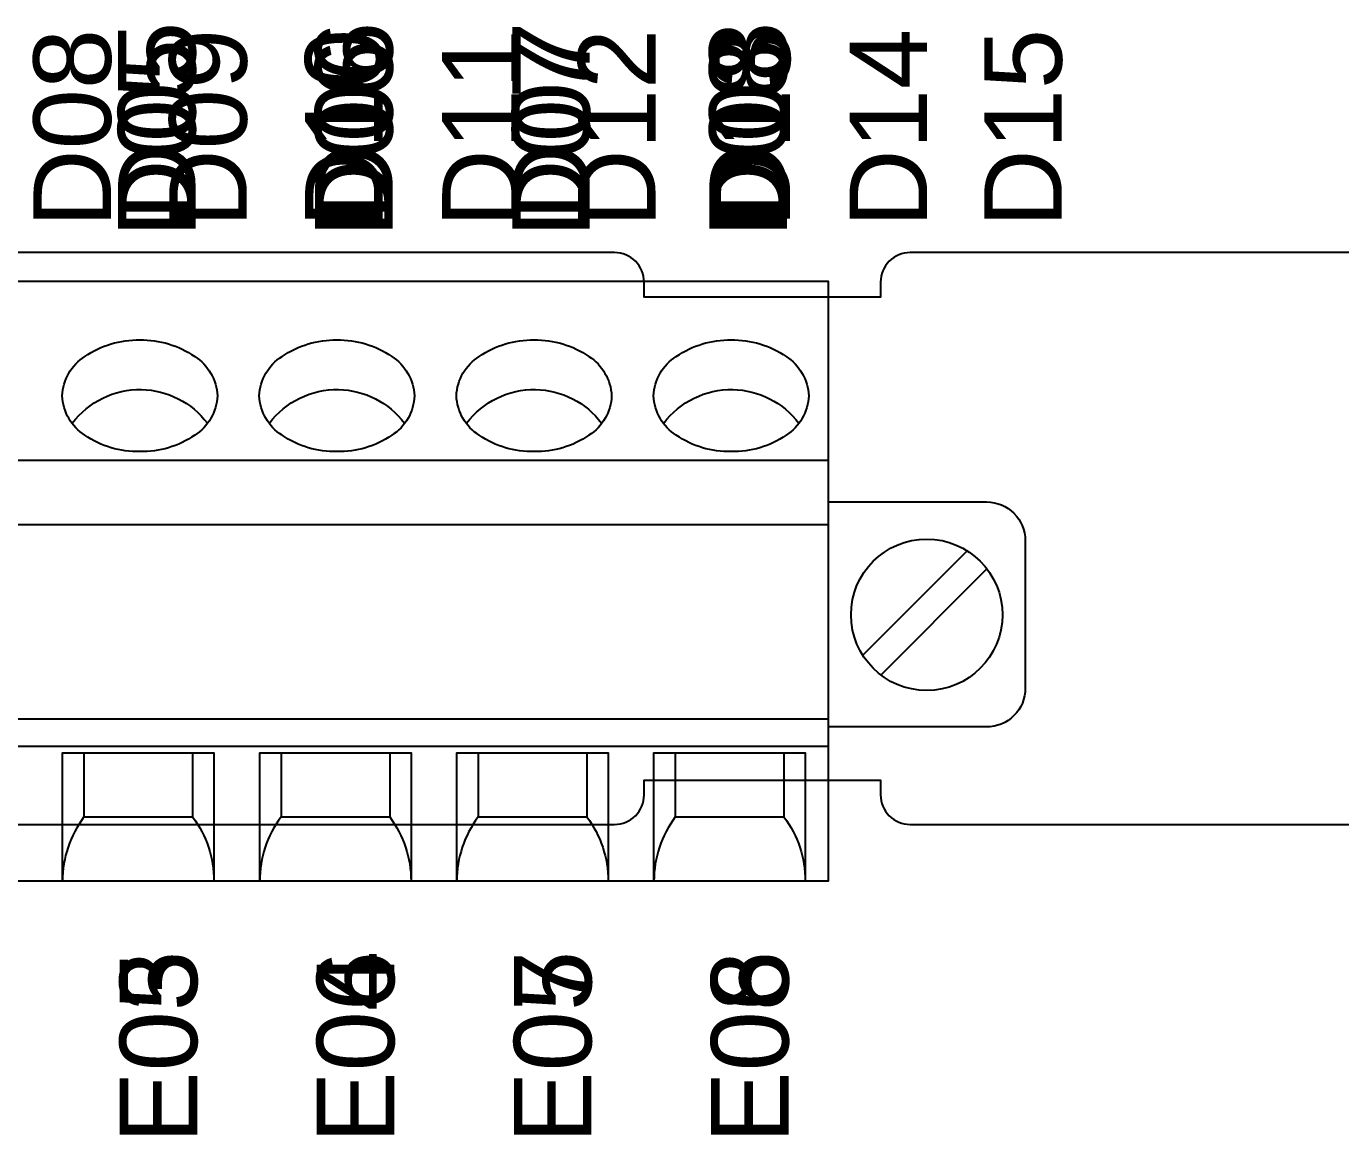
# Model space of a CAD drawing. Extents: x 0.3 to 23.7, y 0.2 to 17.5.
# Drawn here: x 18.97 to 20.304, y 3.216 to 4.341 of the extents above; entities that cross this region are included whole.
import ezdxf

# ---------------------------------------------------------------- set-up
doc = ezdxf.new("R2010")
doc.units = 0
doc.header["$MEASUREMENT"] = 0
for name, color, linetype in [('3_01__0-__EMPTY', 7, 'CONTINUOUS'), ('3_02__91___10__RTD_-_TC', 7, 'CONTINUOUS'), ('3_03__9X___10__RTD', 7, 'CONTINUOUS'), ('3_04__C-___4__DI_-__3__DO_', 7, 'CONTINUOUS'), ('3_05__2X___8__DO__STANDARD', 7, 'CONTINUOUS'), ('3_06__2A___8__DO__STANDARD', 7, 'CONTINUOUS'), ('3_07__2B___8__DO__STANDARD', 7, 'CONTINUOUS'), ('3_08__2C___8__DO__STANDARD', 7, 'CONTINUOUS'), ('3_09__3-___8__DI', 7, 'CONTINUOUS'), ('3_10__5-___8__AI', 7, 'CONTINUOUS'), ('3_11__6-___4__AI_-__4__AO_', 7, 'CONTINUOUS'), ('3_12__D-___14__DI', 7, 'CONTINUOUS'), ('4_01__0-__EMPTY', 7, 'CONTINUOUS'), ('4_02__71___3__AVI__300_VAC', 7, 'CONTINUOUS'), ('4_03__74___3__ACI_-__3__AV', 7, 'CONTINUOUS'), ('4_04__C-___4__DI_-__3__DO_', 7, 'CONTINUOUS'), ('4_05__2X___8__DO__STANDARD', 7, 'CONTINUOUS'), ('4_06__2A___8__DO__STANDARD', 7, 'CONTINUOUS'), ('4_07__2B___8__DO__STANDARD', 7, 'CONTINUOUS'), ('4_08__2C___8__DO__STANDARD', 7, 'CONTINUOUS'), ('4_09__3-___8__DI', 7, 'CONTINUOUS'), ('4_10__5-___8__AI', 7, 'CONTINUOUS'), ('4_11__6-___4__AI_-__4__AO_', 7, 'CONTINUOUS'), ('4_12__D-___14__DI', 7, 'CONTINUOUS')]:
    doc.layers.add(name, color=color, linetype=linetype)
doc.styles.add('ARIAL', font='arial.ttf')

msp = doc.modelspace()

# ---------------------------------------------------------------- linework, layer by layer
at = {"layer": '4_01__0-__EMPTY'}
for points in [[(20.7621, 4.111), (19.8669, 4.111, 0.414214), (19.837, 4.0811), (19.837, 4.066), (19.597, 4.066), (19.597, 4.0811, 0.414214), (19.5671, 4.111), (18.6019, 4.111, 0.414214)], [(18.6019, 3.531), (19.5671, 3.531, 0.414214), (19.597, 3.5608), (19.597, 3.576), (19.837, 3.576), (19.837, 3.5608, 0.414214), (19.8669, 3.531), (20.7621, 3.531, 0.414214)]]:
    msp.add_lwpolyline(points, format="xyb", dxfattribs=at)
at = {"layer": '4_02__71___3__AVI__300_VAC'}
msp.add_lwpolyline([(18.1838, 4.0822), (19.7838, 4.0822), (19.7838, 3.4735), (18.1838, 3.4735)], close=True, dxfattribs=at)
for points in [[(19.0066, 3.9658, -0.244062), (19.0297, 4.0058, -0.154167), (19.0854, 4.0224, -0.154167), (19.1411, 4.0058, -0.236767), (19.1641, 3.9658, -0.24406), (19.1411, 3.9257, -0.154167), (19.0854, 3.9091, -0.154167), (19.0297, 3.9257, -0.244061)], [(19.2066, 3.9658, -0.244062), (19.2297, 4.0058, -0.154167), (19.2854, 4.0224, -0.154167), (19.3411, 4.0058, -0.236767), (19.3641, 3.9658, -0.24406), (19.3411, 3.9257, -0.154167), (19.2854, 3.9091, -0.154167), (19.2297, 3.9257, -0.244061)], [(19.4066, 3.9658, -0.244062), (19.4297, 4.0058, -0.154167), (19.4854, 4.0224, -0.154167), (19.5411, 4.0058, -0.236767), (19.5641, 3.9658, -0.24406), (19.5411, 3.9257, -0.154167), (19.4854, 3.9091, -0.154167), (19.4297, 3.9257, -0.244061)], [(19.6066, 3.9658, -0.244062), (19.6297, 4.0058, -0.154167), (19.6854, 4.0224, -0.154167), (19.7411, 4.0058, -0.236767), (19.7641, 3.9658, -0.24406), (19.7411, 3.9257, -0.154167), (19.6854, 3.9091, -0.154167), (19.6297, 3.9257, -0.244061)]]:
    msp.add_lwpolyline(points, format="xyb", close=True, dxfattribs=at)
for points in [[(19.0167, 3.9377, -0.001746), (19.0169, 3.9379, -0.240907), (19.087, 3.9721, -0.231198), (19.1539, 3.9379, -0.005828), (19.1542, 3.9379)], [(19.2167, 3.9377, -0.001746), (19.2169, 3.9379, -0.240907), (19.287, 3.9721, -0.231198), (19.3539, 3.9379, -0.005828), (19.3542, 3.9379)], [(19.4167, 3.9377, -0.001746), (19.4169, 3.9379, -0.240907), (19.487, 3.9721, -0.231198), (19.5539, 3.9379, -0.005828), (19.5542, 3.9379)], [(19.6167, 3.9377, -0.001746), (19.6169, 3.9379, -0.240907), (19.687, 3.9721, -0.231198), (19.7539, 3.9379, -0.005828), (19.7542, 3.9379)], [(19.7838, 3.8581), (19.9444, 3.8581, -0.414169), (19.9838, 3.8187), (19.9838, 3.6691, -0.414258), (19.9444, 3.6298), (19.7838, 3.6298)], [(19.0287, 3.6036), (19.0287, 3.5385, 0.162853), (19.007, 3.4735, 1.944453)], [(19.1389, 3.6036), (19.1389, 3.5385, -0.162853), (19.1606, 3.4735, -1.944453)], [(19.2287, 3.6036), (19.2287, 3.5385, 0.162853), (19.207, 3.4735, 1.944453)], [(19.3389, 3.6036), (19.3389, 3.5385, -0.162853), (19.3606, 3.4735, -1.944453)], [(19.4287, 3.6036), (19.4287, 3.5385, 0.162853), (19.407, 3.4735, 1.944453)], [(19.5389, 3.6036), (19.5389, 3.5385, -0.162853), (19.5606, 3.4735, -1.944453)], [(19.6287, 3.6036), (19.6287, 3.5385, 0.162853), (19.607, 3.4735, 1.944453)], [(19.7389, 3.6036), (19.7389, 3.5385, -0.162853), (19.7606, 3.4735, -1.944453)]]:
    msp.add_lwpolyline(points, format="xyb", dxfattribs=at)
for points in [[(18.1838, 3.9006), (19.7838, 3.9006)], [(18.1838, 3.8352), (19.7838, 3.8352)], [(19.8189, 3.7026), (19.9249, 3.8085)], [(19.8373, 3.6825), (19.9449, 3.7901)], [(18.1838, 3.6381), (19.7838, 3.6381)], [(18.1838, 3.6103), (19.7838, 3.6103)], [(19.007, 3.4735), (19.007, 3.6036), (19.1606, 3.6036), (19.1606, 3.4735)], [(19.207, 3.4735), (19.207, 3.6036), (19.3606, 3.6036), (19.3606, 3.4735)], [(19.407, 3.4735), (19.407, 3.6036), (19.5606, 3.6036), (19.5606, 3.4735)], [(19.607, 3.4735), (19.607, 3.6036), (19.7606, 3.6036), (19.7606, 3.4735)], [(19.0287, 3.5385), (19.1389, 3.5385)], [(19.2287, 3.5385), (19.3389, 3.5385)], [(19.4287, 3.5385), (19.5389, 3.5385)], [(19.6287, 3.5385), (19.7389, 3.5385)]]:
    msp.add_lwpolyline(points, dxfattribs=at)
msp.add_circle((19.8838, 3.7436), 0.0768, dxfattribs=at)
at = {"layer": '4_03__74___3__ACI_-__3__AV'}
msp.add_lwpolyline([(18.1838, 4.0822), (19.7838, 4.0822), (19.7838, 3.4735), (18.1838, 3.4735)], close=True, dxfattribs=at)
for points in [[(19.0066, 3.9658, -0.244062), (19.0297, 4.0058, -0.154167), (19.0854, 4.0224, -0.154167), (19.1411, 4.0058, -0.236767), (19.1641, 3.9658, -0.24406), (19.1411, 3.9257, -0.154167), (19.0854, 3.9091, -0.154167), (19.0297, 3.9257, -0.244061)], [(19.2066, 3.9658, -0.244062), (19.2297, 4.0058, -0.154167), (19.2854, 4.0224, -0.154167), (19.3411, 4.0058, -0.236767), (19.3641, 3.9658, -0.24406), (19.3411, 3.9257, -0.154167), (19.2854, 3.9091, -0.154167), (19.2297, 3.9257, -0.244061)], [(19.4066, 3.9658, -0.244062), (19.4297, 4.0058, -0.154167), (19.4854, 4.0224, -0.154167), (19.5411, 4.0058, -0.236767), (19.5641, 3.9658, -0.24406), (19.5411, 3.9257, -0.154167), (19.4854, 3.9091, -0.154167), (19.4297, 3.9257, -0.244061)], [(19.6066, 3.9658, -0.244062), (19.6297, 4.0058, -0.154167), (19.6854, 4.0224, -0.154167), (19.7411, 4.0058, -0.236767), (19.7641, 3.9658, -0.24406), (19.7411, 3.9257, -0.154167), (19.6854, 3.9091, -0.154167), (19.6297, 3.9257, -0.244061)]]:
    msp.add_lwpolyline(points, format="xyb", close=True, dxfattribs=at)
for points in [[(19.0167, 3.9377, -0.001746), (19.0169, 3.9379, -0.240907), (19.087, 3.9721, -0.231198), (19.1539, 3.9379, -0.005828), (19.1542, 3.9379)], [(19.2167, 3.9377, -0.001746), (19.2169, 3.9379, -0.240907), (19.287, 3.9721, -0.231198), (19.3539, 3.9379, -0.005828), (19.3542, 3.9379)], [(19.4167, 3.9377, -0.001746), (19.4169, 3.9379, -0.240907), (19.487, 3.9721, -0.231198), (19.5539, 3.9379, -0.005828), (19.5542, 3.9379)], [(19.6167, 3.9377, -0.001746), (19.6169, 3.9379, -0.240907), (19.687, 3.9721, -0.231198), (19.7539, 3.9379, -0.005828), (19.7542, 3.9379)], [(19.7838, 3.8581), (19.9444, 3.8581, -0.414169), (19.9838, 3.8187), (19.9838, 3.6691, -0.414258), (19.9444, 3.6298), (19.7838, 3.6298)], [(19.0287, 3.6036), (19.0287, 3.5385, 0.162853), (19.007, 3.4735, 1.944453)], [(19.1389, 3.6036), (19.1389, 3.5385, -0.162853), (19.1606, 3.4735, -1.944453)], [(19.2287, 3.6036), (19.2287, 3.5385, 0.162853), (19.207, 3.4735, 1.944453)], [(19.3389, 3.6036), (19.3389, 3.5385, -0.162853), (19.3606, 3.4735, -1.944453)], [(19.4287, 3.6036), (19.4287, 3.5385, 0.162853), (19.407, 3.4735, 1.944453)], [(19.5389, 3.6036), (19.5389, 3.5385, -0.162853), (19.5606, 3.4735, -1.944453)], [(19.6287, 3.6036), (19.6287, 3.5385, 0.162853), (19.607, 3.4735, 1.944453)], [(19.7389, 3.6036), (19.7389, 3.5385, -0.162853), (19.7606, 3.4735, -1.944453)]]:
    msp.add_lwpolyline(points, format="xyb", dxfattribs=at)
for points in [[(18.1838, 3.9006), (19.7838, 3.9006)], [(18.1838, 3.8352), (19.7838, 3.8352)], [(19.8189, 3.7026), (19.9249, 3.8085)], [(19.8373, 3.6825), (19.9449, 3.7901)], [(18.1838, 3.6381), (19.7838, 3.6381)], [(18.1838, 3.6103), (19.7838, 3.6103)], [(19.007, 3.4735), (19.007, 3.6036), (19.1606, 3.6036), (19.1606, 3.4735)], [(19.207, 3.4735), (19.207, 3.6036), (19.3606, 3.6036), (19.3606, 3.4735)], [(19.407, 3.4735), (19.407, 3.6036), (19.5606, 3.6036), (19.5606, 3.4735)], [(19.607, 3.4735), (19.607, 3.6036), (19.7606, 3.6036), (19.7606, 3.4735)], [(19.0287, 3.5385), (19.1389, 3.5385)], [(19.2287, 3.5385), (19.3389, 3.5385)], [(19.4287, 3.5385), (19.5389, 3.5385)], [(19.6287, 3.5385), (19.7389, 3.5385)]]:
    msp.add_lwpolyline(points, dxfattribs=at)
msp.add_circle((19.8838, 3.7436), 0.0768, dxfattribs=at)
at = {"layer": '4_04__C-___4__DI_-__3__DO_'}
msp.add_lwpolyline([(18.1838, 4.0822), (19.7838, 4.0822), (19.7838, 3.4735), (18.1838, 3.4735)], close=True, dxfattribs=at)
for points in [[(19.0066, 3.9658, -0.244062), (19.0297, 4.0058, -0.154167), (19.0854, 4.0224, -0.154167), (19.1411, 4.0058, -0.236767), (19.1641, 3.9658, -0.24406), (19.1411, 3.9257, -0.154167), (19.0854, 3.9091, -0.154167), (19.0297, 3.9257, -0.244061)], [(19.2066, 3.9658, -0.244062), (19.2297, 4.0058, -0.154167), (19.2854, 4.0224, -0.154167), (19.3411, 4.0058, -0.236767), (19.3641, 3.9658, -0.24406), (19.3411, 3.9257, -0.154167), (19.2854, 3.9091, -0.154167), (19.2297, 3.9257, -0.244061)], [(19.4066, 3.9658, -0.244062), (19.4297, 4.0058, -0.154167), (19.4854, 4.0224, -0.154167), (19.5411, 4.0058, -0.236767), (19.5641, 3.9658, -0.24406), (19.5411, 3.9257, -0.154167), (19.4854, 3.9091, -0.154167), (19.4297, 3.9257, -0.244061)], [(19.6066, 3.9658, -0.244062), (19.6297, 4.0058, -0.154167), (19.6854, 4.0224, -0.154167), (19.7411, 4.0058, -0.236767), (19.7641, 3.9658, -0.24406), (19.7411, 3.9257, -0.154167), (19.6854, 3.9091, -0.154167), (19.6297, 3.9257, -0.244061)]]:
    msp.add_lwpolyline(points, format="xyb", close=True, dxfattribs=at)
for points in [[(19.0167, 3.9377, -0.001746), (19.0169, 3.9379, -0.240907), (19.087, 3.9721, -0.231198), (19.1539, 3.9379, -0.005828), (19.1542, 3.9379)], [(19.2167, 3.9377, -0.001746), (19.2169, 3.9379, -0.240907), (19.287, 3.9721, -0.231198), (19.3539, 3.9379, -0.005828), (19.3542, 3.9379)], [(19.4167, 3.9377, -0.001746), (19.4169, 3.9379, -0.240907), (19.487, 3.9721, -0.231198), (19.5539, 3.9379, -0.005828), (19.5542, 3.9379)], [(19.6167, 3.9377, -0.001746), (19.6169, 3.9379, -0.240907), (19.687, 3.9721, -0.231198), (19.7539, 3.9379, -0.005828), (19.7542, 3.9379)], [(19.7838, 3.8581), (19.9444, 3.8581, -0.414169), (19.9838, 3.8187), (19.9838, 3.6691, -0.414258), (19.9444, 3.6298), (19.7838, 3.6298)], [(19.0287, 3.6036), (19.0287, 3.5385, 0.162853), (19.007, 3.4735, 1.944453)], [(19.1389, 3.6036), (19.1389, 3.5385, -0.162853), (19.1606, 3.4735, -1.944453)], [(19.2287, 3.6036), (19.2287, 3.5385, 0.162853), (19.207, 3.4735, 1.944453)], [(19.3389, 3.6036), (19.3389, 3.5385, -0.162853), (19.3606, 3.4735, -1.944453)], [(19.4287, 3.6036), (19.4287, 3.5385, 0.162853), (19.407, 3.4735, 1.944453)], [(19.5389, 3.6036), (19.5389, 3.5385, -0.162853), (19.5606, 3.4735, -1.944453)], [(19.6287, 3.6036), (19.6287, 3.5385, 0.162853), (19.607, 3.4735, 1.944453)], [(19.7389, 3.6036), (19.7389, 3.5385, -0.162853), (19.7606, 3.4735, -1.944453)]]:
    msp.add_lwpolyline(points, format="xyb", dxfattribs=at)
for points in [[(18.1838, 3.9006), (19.7838, 3.9006)], [(18.1838, 3.8352), (19.7838, 3.8352)], [(19.8189, 3.7026), (19.9249, 3.8085)], [(19.8373, 3.6825), (19.9449, 3.7901)], [(18.1838, 3.6381), (19.7838, 3.6381)], [(18.1838, 3.6103), (19.7838, 3.6103)], [(19.007, 3.4735), (19.007, 3.6036), (19.1606, 3.6036), (19.1606, 3.4735)], [(19.207, 3.4735), (19.207, 3.6036), (19.3606, 3.6036), (19.3606, 3.4735)], [(19.407, 3.4735), (19.407, 3.6036), (19.5606, 3.6036), (19.5606, 3.4735)], [(19.607, 3.4735), (19.607, 3.6036), (19.7606, 3.6036), (19.7606, 3.4735)], [(19.0287, 3.5385), (19.1389, 3.5385)], [(19.2287, 3.5385), (19.3389, 3.5385)], [(19.4287, 3.5385), (19.5389, 3.5385)], [(19.6287, 3.5385), (19.7389, 3.5385)]]:
    msp.add_lwpolyline(points, dxfattribs=at)
msp.add_circle((19.8838, 3.7436), 0.0768, dxfattribs=at)
at = {"layer": '4_05__2X___8__DO__STANDARD'}
msp.add_lwpolyline([(18.1838, 4.0822), (19.7838, 4.0822), (19.7838, 3.4735), (18.1838, 3.4735)], close=True, dxfattribs=at)
for points in [[(19.0066, 3.9658, -0.244062), (19.0297, 4.0058, -0.154167), (19.0854, 4.0224, -0.154167), (19.1411, 4.0058, -0.236767), (19.1641, 3.9658, -0.24406), (19.1411, 3.9257, -0.154167), (19.0854, 3.9091, -0.154167), (19.0297, 3.9257, -0.244061)], [(19.2066, 3.9658, -0.244062), (19.2297, 4.0058, -0.154167), (19.2854, 4.0224, -0.154167), (19.3411, 4.0058, -0.236767), (19.3641, 3.9658, -0.24406), (19.3411, 3.9257, -0.154167), (19.2854, 3.9091, -0.154167), (19.2297, 3.9257, -0.244061)], [(19.4066, 3.9658, -0.244062), (19.4297, 4.0058, -0.154167), (19.4854, 4.0224, -0.154167), (19.5411, 4.0058, -0.236767), (19.5641, 3.9658, -0.24406), (19.5411, 3.9257, -0.154167), (19.4854, 3.9091, -0.154167), (19.4297, 3.9257, -0.244061)], [(19.6066, 3.9658, -0.244062), (19.6297, 4.0058, -0.154167), (19.6854, 4.0224, -0.154167), (19.7411, 4.0058, -0.236767), (19.7641, 3.9658, -0.24406), (19.7411, 3.9257, -0.154167), (19.6854, 3.9091, -0.154167), (19.6297, 3.9257, -0.244061)]]:
    msp.add_lwpolyline(points, format="xyb", close=True, dxfattribs=at)
for points in [[(19.0167, 3.9377, -0.001746), (19.0169, 3.9379, -0.240907), (19.087, 3.9721, -0.231198), (19.1539, 3.9379, -0.005828), (19.1542, 3.9379)], [(19.2167, 3.9377, -0.001746), (19.2169, 3.9379, -0.240907), (19.287, 3.9721, -0.231198), (19.3539, 3.9379, -0.005828), (19.3542, 3.9379)], [(19.4167, 3.9377, -0.001746), (19.4169, 3.9379, -0.240907), (19.487, 3.9721, -0.231198), (19.5539, 3.9379, -0.005828), (19.5542, 3.9379)], [(19.6167, 3.9377, -0.001746), (19.6169, 3.9379, -0.240907), (19.687, 3.9721, -0.231198), (19.7539, 3.9379, -0.005828), (19.7542, 3.9379)], [(19.7838, 3.8581), (19.9444, 3.8581, -0.414169), (19.9838, 3.8187), (19.9838, 3.6691, -0.414258), (19.9444, 3.6298), (19.7838, 3.6298)], [(19.0287, 3.6036), (19.0287, 3.5385, 0.162853), (19.007, 3.4735, 1.944453)], [(19.1389, 3.6036), (19.1389, 3.5385, -0.162853), (19.1606, 3.4735, -1.944453)], [(19.2287, 3.6036), (19.2287, 3.5385, 0.162853), (19.207, 3.4735, 1.944453)], [(19.3389, 3.6036), (19.3389, 3.5385, -0.162853), (19.3606, 3.4735, -1.944453)], [(19.4287, 3.6036), (19.4287, 3.5385, 0.162853), (19.407, 3.4735, 1.944453)], [(19.5389, 3.6036), (19.5389, 3.5385, -0.162853), (19.5606, 3.4735, -1.944453)], [(19.6287, 3.6036), (19.6287, 3.5385, 0.162853), (19.607, 3.4735, 1.944453)], [(19.7389, 3.6036), (19.7389, 3.5385, -0.162853), (19.7606, 3.4735, -1.944453)]]:
    msp.add_lwpolyline(points, format="xyb", dxfattribs=at)
for points in [[(18.1838, 3.9006), (19.7838, 3.9006)], [(18.1838, 3.8352), (19.7838, 3.8352)], [(19.8189, 3.7026), (19.9249, 3.8085)], [(19.8373, 3.6825), (19.9449, 3.7901)], [(18.1838, 3.6381), (19.7838, 3.6381)], [(18.1838, 3.6103), (19.7838, 3.6103)], [(19.007, 3.4735), (19.007, 3.6036), (19.1606, 3.6036), (19.1606, 3.4735)], [(19.207, 3.4735), (19.207, 3.6036), (19.3606, 3.6036), (19.3606, 3.4735)], [(19.407, 3.4735), (19.407, 3.6036), (19.5606, 3.6036), (19.5606, 3.4735)], [(19.607, 3.4735), (19.607, 3.6036), (19.7606, 3.6036), (19.7606, 3.4735)], [(19.0287, 3.5385), (19.1389, 3.5385)], [(19.2287, 3.5385), (19.3389, 3.5385)], [(19.4287, 3.5385), (19.5389, 3.5385)], [(19.6287, 3.5385), (19.7389, 3.5385)]]:
    msp.add_lwpolyline(points, dxfattribs=at)
msp.add_circle((19.8838, 3.7436), 0.0768, dxfattribs=at)
at = {"layer": '4_06__2A___8__DO__STANDARD'}
msp.add_lwpolyline([(18.1838, 4.0822), (19.7838, 4.0822), (19.7838, 3.4735), (18.1838, 3.4735)], close=True, dxfattribs=at)
for points in [[(19.0066, 3.9658, -0.244062), (19.0297, 4.0058, -0.154167), (19.0854, 4.0224, -0.154167), (19.1411, 4.0058, -0.236767), (19.1641, 3.9658, -0.24406), (19.1411, 3.9257, -0.154167), (19.0854, 3.9091, -0.154167), (19.0297, 3.9257, -0.244061)], [(19.2066, 3.9658, -0.244062), (19.2297, 4.0058, -0.154167), (19.2854, 4.0224, -0.154167), (19.3411, 4.0058, -0.236767), (19.3641, 3.9658, -0.24406), (19.3411, 3.9257, -0.154167), (19.2854, 3.9091, -0.154167), (19.2297, 3.9257, -0.244061)], [(19.4066, 3.9658, -0.244062), (19.4297, 4.0058, -0.154167), (19.4854, 4.0224, -0.154167), (19.5411, 4.0058, -0.236767), (19.5641, 3.9658, -0.24406), (19.5411, 3.9257, -0.154167), (19.4854, 3.9091, -0.154167), (19.4297, 3.9257, -0.244061)], [(19.6066, 3.9658, -0.244062), (19.6297, 4.0058, -0.154167), (19.6854, 4.0224, -0.154167), (19.7411, 4.0058, -0.236767), (19.7641, 3.9658, -0.24406), (19.7411, 3.9257, -0.154167), (19.6854, 3.9091, -0.154167), (19.6297, 3.9257, -0.244061)]]:
    msp.add_lwpolyline(points, format="xyb", close=True, dxfattribs=at)
for points in [[(19.0167, 3.9377, -0.001746), (19.0169, 3.9379, -0.240907), (19.087, 3.9721, -0.231198), (19.1539, 3.9379, -0.005828), (19.1542, 3.9379)], [(19.2167, 3.9377, -0.001746), (19.2169, 3.9379, -0.240907), (19.287, 3.9721, -0.231198), (19.3539, 3.9379, -0.005828), (19.3542, 3.9379)], [(19.4167, 3.9377, -0.001746), (19.4169, 3.9379, -0.240907), (19.487, 3.9721, -0.231198), (19.5539, 3.9379, -0.005828), (19.5542, 3.9379)], [(19.6167, 3.9377, -0.001746), (19.6169, 3.9379, -0.240907), (19.687, 3.9721, -0.231198), (19.7539, 3.9379, -0.005828), (19.7542, 3.9379)], [(19.7838, 3.8581), (19.9444, 3.8581, -0.414169), (19.9838, 3.8187), (19.9838, 3.6691, -0.414258), (19.9444, 3.6298), (19.7838, 3.6298)], [(19.0287, 3.6036), (19.0287, 3.5385, 0.162853), (19.007, 3.4735, 1.944453)], [(19.1389, 3.6036), (19.1389, 3.5385, -0.162853), (19.1606, 3.4735, -1.944453)], [(19.2287, 3.6036), (19.2287, 3.5385, 0.162853), (19.207, 3.4735, 1.944453)], [(19.3389, 3.6036), (19.3389, 3.5385, -0.162853), (19.3606, 3.4735, -1.944453)], [(19.4287, 3.6036), (19.4287, 3.5385, 0.162853), (19.407, 3.4735, 1.944453)], [(19.5389, 3.6036), (19.5389, 3.5385, -0.162853), (19.5606, 3.4735, -1.944453)], [(19.6287, 3.6036), (19.6287, 3.5385, 0.162853), (19.607, 3.4735, 1.944453)], [(19.7389, 3.6036), (19.7389, 3.5385, -0.162853), (19.7606, 3.4735, -1.944453)]]:
    msp.add_lwpolyline(points, format="xyb", dxfattribs=at)
for points in [[(18.1838, 3.9006), (19.7838, 3.9006)], [(18.1838, 3.8352), (19.7838, 3.8352)], [(19.8189, 3.7026), (19.9249, 3.8085)], [(19.8373, 3.6825), (19.9449, 3.7901)], [(18.1838, 3.6381), (19.7838, 3.6381)], [(18.1838, 3.6103), (19.7838, 3.6103)], [(19.007, 3.4735), (19.007, 3.6036), (19.1606, 3.6036), (19.1606, 3.4735)], [(19.207, 3.4735), (19.207, 3.6036), (19.3606, 3.6036), (19.3606, 3.4735)], [(19.407, 3.4735), (19.407, 3.6036), (19.5606, 3.6036), (19.5606, 3.4735)], [(19.607, 3.4735), (19.607, 3.6036), (19.7606, 3.6036), (19.7606, 3.4735)], [(19.0287, 3.5385), (19.1389, 3.5385)], [(19.2287, 3.5385), (19.3389, 3.5385)], [(19.4287, 3.5385), (19.5389, 3.5385)], [(19.6287, 3.5385), (19.7389, 3.5385)]]:
    msp.add_lwpolyline(points, dxfattribs=at)
msp.add_circle((19.8838, 3.7436), 0.0768, dxfattribs=at)
at = {"layer": '4_07__2B___8__DO__STANDARD'}
msp.add_lwpolyline([(18.1838, 4.0822), (19.7838, 4.0822), (19.7838, 3.4735), (18.1838, 3.4735)], close=True, dxfattribs=at)
for points in [[(19.0066, 3.9658, -0.244062), (19.0297, 4.0058, -0.154167), (19.0854, 4.0224, -0.154167), (19.1411, 4.0058, -0.236767), (19.1641, 3.9658, -0.24406), (19.1411, 3.9257, -0.154167), (19.0854, 3.9091, -0.154167), (19.0297, 3.9257, -0.244061)], [(19.2066, 3.9658, -0.244062), (19.2297, 4.0058, -0.154167), (19.2854, 4.0224, -0.154167), (19.3411, 4.0058, -0.236767), (19.3641, 3.9658, -0.24406), (19.3411, 3.9257, -0.154167), (19.2854, 3.9091, -0.154167), (19.2297, 3.9257, -0.244061)], [(19.4066, 3.9658, -0.244062), (19.4297, 4.0058, -0.154167), (19.4854, 4.0224, -0.154167), (19.5411, 4.0058, -0.236767), (19.5641, 3.9658, -0.24406), (19.5411, 3.9257, -0.154167), (19.4854, 3.9091, -0.154167), (19.4297, 3.9257, -0.244061)], [(19.6066, 3.9658, -0.244062), (19.6297, 4.0058, -0.154167), (19.6854, 4.0224, -0.154167), (19.7411, 4.0058, -0.236767), (19.7641, 3.9658, -0.24406), (19.7411, 3.9257, -0.154167), (19.6854, 3.9091, -0.154167), (19.6297, 3.9257, -0.244061)]]:
    msp.add_lwpolyline(points, format="xyb", close=True, dxfattribs=at)
for points in [[(19.0167, 3.9377, -0.001746), (19.0169, 3.9379, -0.240907), (19.087, 3.9721, -0.231198), (19.1539, 3.9379, -0.005828), (19.1542, 3.9379)], [(19.2167, 3.9377, -0.001746), (19.2169, 3.9379, -0.240907), (19.287, 3.9721, -0.231198), (19.3539, 3.9379, -0.005828), (19.3542, 3.9379)], [(19.4167, 3.9377, -0.001746), (19.4169, 3.9379, -0.240907), (19.487, 3.9721, -0.231198), (19.5539, 3.9379, -0.005828), (19.5542, 3.9379)], [(19.6167, 3.9377, -0.001746), (19.6169, 3.9379, -0.240907), (19.687, 3.9721, -0.231198), (19.7539, 3.9379, -0.005828), (19.7542, 3.9379)], [(19.7838, 3.8581), (19.9444, 3.8581, -0.414169), (19.9838, 3.8187), (19.9838, 3.6691, -0.414258), (19.9444, 3.6298), (19.7838, 3.6298)], [(19.0287, 3.6036), (19.0287, 3.5385, 0.162853), (19.007, 3.4735, 1.944453)], [(19.1389, 3.6036), (19.1389, 3.5385, -0.162853), (19.1606, 3.4735, -1.944453)], [(19.2287, 3.6036), (19.2287, 3.5385, 0.162853), (19.207, 3.4735, 1.944453)], [(19.3389, 3.6036), (19.3389, 3.5385, -0.162853), (19.3606, 3.4735, -1.944453)], [(19.4287, 3.6036), (19.4287, 3.5385, 0.162853), (19.407, 3.4735, 1.944453)], [(19.5389, 3.6036), (19.5389, 3.5385, -0.162853), (19.5606, 3.4735, -1.944453)], [(19.6287, 3.6036), (19.6287, 3.5385, 0.162853), (19.607, 3.4735, 1.944453)], [(19.7389, 3.6036), (19.7389, 3.5385, -0.162853), (19.7606, 3.4735, -1.944453)]]:
    msp.add_lwpolyline(points, format="xyb", dxfattribs=at)
for points in [[(18.1838, 3.9006), (19.7838, 3.9006)], [(18.1838, 3.8352), (19.7838, 3.8352)], [(19.8189, 3.7026), (19.9249, 3.8085)], [(19.8373, 3.6825), (19.9449, 3.7901)], [(18.1838, 3.6381), (19.7838, 3.6381)], [(18.1838, 3.6103), (19.7838, 3.6103)], [(19.007, 3.4735), (19.007, 3.6036), (19.1606, 3.6036), (19.1606, 3.4735)], [(19.207, 3.4735), (19.207, 3.6036), (19.3606, 3.6036), (19.3606, 3.4735)], [(19.407, 3.4735), (19.407, 3.6036), (19.5606, 3.6036), (19.5606, 3.4735)], [(19.607, 3.4735), (19.607, 3.6036), (19.7606, 3.6036), (19.7606, 3.4735)], [(19.0287, 3.5385), (19.1389, 3.5385)], [(19.2287, 3.5385), (19.3389, 3.5385)], [(19.4287, 3.5385), (19.5389, 3.5385)], [(19.6287, 3.5385), (19.7389, 3.5385)]]:
    msp.add_lwpolyline(points, dxfattribs=at)
msp.add_circle((19.8838, 3.7436), 0.0768, dxfattribs=at)
at = {"layer": '4_08__2C___8__DO__STANDARD'}
msp.add_lwpolyline([(18.1838, 4.0822), (19.7838, 4.0822), (19.7838, 3.4735), (18.1838, 3.4735)], close=True, dxfattribs=at)
for points in [[(19.0066, 3.9658, -0.244062), (19.0297, 4.0058, -0.154167), (19.0854, 4.0224, -0.154167), (19.1411, 4.0058, -0.236767), (19.1641, 3.9658, -0.24406), (19.1411, 3.9257, -0.154167), (19.0854, 3.9091, -0.154167), (19.0297, 3.9257, -0.244061)], [(19.2066, 3.9658, -0.244062), (19.2297, 4.0058, -0.154167), (19.2854, 4.0224, -0.154167), (19.3411, 4.0058, -0.236767), (19.3641, 3.9658, -0.24406), (19.3411, 3.9257, -0.154167), (19.2854, 3.9091, -0.154167), (19.2297, 3.9257, -0.244061)], [(19.4066, 3.9658, -0.244062), (19.4297, 4.0058, -0.154167), (19.4854, 4.0224, -0.154167), (19.5411, 4.0058, -0.236767), (19.5641, 3.9658, -0.24406), (19.5411, 3.9257, -0.154167), (19.4854, 3.9091, -0.154167), (19.4297, 3.9257, -0.244061)], [(19.6066, 3.9658, -0.244062), (19.6297, 4.0058, -0.154167), (19.6854, 4.0224, -0.154167), (19.7411, 4.0058, -0.236767), (19.7641, 3.9658, -0.24406), (19.7411, 3.9257, -0.154167), (19.6854, 3.9091, -0.154167), (19.6297, 3.9257, -0.244061)]]:
    msp.add_lwpolyline(points, format="xyb", close=True, dxfattribs=at)
for points in [[(19.0167, 3.9377, -0.001746), (19.0169, 3.9379, -0.240907), (19.087, 3.9721, -0.231198), (19.1539, 3.9379, -0.005828), (19.1542, 3.9379)], [(19.2167, 3.9377, -0.001746), (19.2169, 3.9379, -0.240907), (19.287, 3.9721, -0.231198), (19.3539, 3.9379, -0.005828), (19.3542, 3.9379)], [(19.4167, 3.9377, -0.001746), (19.4169, 3.9379, -0.240907), (19.487, 3.9721, -0.231198), (19.5539, 3.9379, -0.005828), (19.5542, 3.9379)], [(19.6167, 3.9377, -0.001746), (19.6169, 3.9379, -0.240907), (19.687, 3.9721, -0.231198), (19.7539, 3.9379, -0.005828), (19.7542, 3.9379)], [(19.7838, 3.8581), (19.9444, 3.8581, -0.414169), (19.9838, 3.8187), (19.9838, 3.6691, -0.414258), (19.9444, 3.6298), (19.7838, 3.6298)], [(19.0287, 3.6036), (19.0287, 3.5385, 0.162853), (19.007, 3.4735, 1.944453)], [(19.1389, 3.6036), (19.1389, 3.5385, -0.162853), (19.1606, 3.4735, -1.944453)], [(19.2287, 3.6036), (19.2287, 3.5385, 0.162853), (19.207, 3.4735, 1.944453)], [(19.3389, 3.6036), (19.3389, 3.5385, -0.162853), (19.3606, 3.4735, -1.944453)], [(19.4287, 3.6036), (19.4287, 3.5385, 0.162853), (19.407, 3.4735, 1.944453)], [(19.5389, 3.6036), (19.5389, 3.5385, -0.162853), (19.5606, 3.4735, -1.944453)], [(19.6287, 3.6036), (19.6287, 3.5385, 0.162853), (19.607, 3.4735, 1.944453)], [(19.7389, 3.6036), (19.7389, 3.5385, -0.162853), (19.7606, 3.4735, -1.944453)]]:
    msp.add_lwpolyline(points, format="xyb", dxfattribs=at)
for points in [[(18.1838, 3.9006), (19.7838, 3.9006)], [(18.1838, 3.8352), (19.7838, 3.8352)], [(19.8189, 3.7026), (19.9249, 3.8085)], [(19.8373, 3.6825), (19.9449, 3.7901)], [(18.1838, 3.6381), (19.7838, 3.6381)], [(18.1838, 3.6103), (19.7838, 3.6103)], [(19.007, 3.4735), (19.007, 3.6036), (19.1606, 3.6036), (19.1606, 3.4735)], [(19.207, 3.4735), (19.207, 3.6036), (19.3606, 3.6036), (19.3606, 3.4735)], [(19.407, 3.4735), (19.407, 3.6036), (19.5606, 3.6036), (19.5606, 3.4735)], [(19.607, 3.4735), (19.607, 3.6036), (19.7606, 3.6036), (19.7606, 3.4735)], [(19.0287, 3.5385), (19.1389, 3.5385)], [(19.2287, 3.5385), (19.3389, 3.5385)], [(19.4287, 3.5385), (19.5389, 3.5385)], [(19.6287, 3.5385), (19.7389, 3.5385)]]:
    msp.add_lwpolyline(points, dxfattribs=at)
msp.add_circle((19.8838, 3.7436), 0.0768, dxfattribs=at)
at = {"layer": '4_09__3-___8__DI'}
msp.add_lwpolyline([(18.1838, 4.0822), (19.7838, 4.0822), (19.7838, 3.4735), (18.1838, 3.4735)], close=True, dxfattribs=at)
for points in [[(19.0066, 3.9658, -0.244062), (19.0297, 4.0058, -0.154167), (19.0854, 4.0224, -0.154167), (19.1411, 4.0058, -0.236767), (19.1641, 3.9658, -0.24406), (19.1411, 3.9257, -0.154167), (19.0854, 3.9091, -0.154167), (19.0297, 3.9257, -0.244061)], [(19.2066, 3.9658, -0.244062), (19.2297, 4.0058, -0.154167), (19.2854, 4.0224, -0.154167), (19.3411, 4.0058, -0.236767), (19.3641, 3.9658, -0.24406), (19.3411, 3.9257, -0.154167), (19.2854, 3.9091, -0.154167), (19.2297, 3.9257, -0.244061)], [(19.4066, 3.9658, -0.244062), (19.4297, 4.0058, -0.154167), (19.4854, 4.0224, -0.154167), (19.5411, 4.0058, -0.236767), (19.5641, 3.9658, -0.24406), (19.5411, 3.9257, -0.154167), (19.4854, 3.9091, -0.154167), (19.4297, 3.9257, -0.244061)], [(19.6066, 3.9658, -0.244062), (19.6297, 4.0058, -0.154167), (19.6854, 4.0224, -0.154167), (19.7411, 4.0058, -0.236767), (19.7641, 3.9658, -0.24406), (19.7411, 3.9257, -0.154167), (19.6854, 3.9091, -0.154167), (19.6297, 3.9257, -0.244061)]]:
    msp.add_lwpolyline(points, format="xyb", close=True, dxfattribs=at)
for points in [[(19.0167, 3.9377, -0.001746), (19.0169, 3.9379, -0.240907), (19.087, 3.9721, -0.231198), (19.1539, 3.9379, -0.005828), (19.1542, 3.9379)], [(19.2167, 3.9377, -0.001746), (19.2169, 3.9379, -0.240907), (19.287, 3.9721, -0.231198), (19.3539, 3.9379, -0.005828), (19.3542, 3.9379)], [(19.4167, 3.9377, -0.001746), (19.4169, 3.9379, -0.240907), (19.487, 3.9721, -0.231198), (19.5539, 3.9379, -0.005828), (19.5542, 3.9379)], [(19.6167, 3.9377, -0.001746), (19.6169, 3.9379, -0.240907), (19.687, 3.9721, -0.231198), (19.7539, 3.9379, -0.005828), (19.7542, 3.9379)], [(19.7838, 3.8581), (19.9444, 3.8581, -0.414169), (19.9838, 3.8187), (19.9838, 3.6691, -0.414258), (19.9444, 3.6298), (19.7838, 3.6298)], [(19.0287, 3.6036), (19.0287, 3.5385, 0.162853), (19.007, 3.4735, 1.944453)], [(19.1389, 3.6036), (19.1389, 3.5385, -0.162853), (19.1606, 3.4735, -1.944453)], [(19.2287, 3.6036), (19.2287, 3.5385, 0.162853), (19.207, 3.4735, 1.944453)], [(19.3389, 3.6036), (19.3389, 3.5385, -0.162853), (19.3606, 3.4735, -1.944453)], [(19.4287, 3.6036), (19.4287, 3.5385, 0.162853), (19.407, 3.4735, 1.944453)], [(19.5389, 3.6036), (19.5389, 3.5385, -0.162853), (19.5606, 3.4735, -1.944453)], [(19.6287, 3.6036), (19.6287, 3.5385, 0.162853), (19.607, 3.4735, 1.944453)], [(19.7389, 3.6036), (19.7389, 3.5385, -0.162853), (19.7606, 3.4735, -1.944453)]]:
    msp.add_lwpolyline(points, format="xyb", dxfattribs=at)
for points in [[(18.1838, 3.9006), (19.7838, 3.9006)], [(18.1838, 3.8352), (19.7838, 3.8352)], [(19.8189, 3.7026), (19.9249, 3.8085)], [(19.8373, 3.6825), (19.9449, 3.7901)], [(18.1838, 3.6381), (19.7838, 3.6381)], [(18.1838, 3.6103), (19.7838, 3.6103)], [(19.007, 3.4735), (19.007, 3.6036), (19.1606, 3.6036), (19.1606, 3.4735)], [(19.207, 3.4735), (19.207, 3.6036), (19.3606, 3.6036), (19.3606, 3.4735)], [(19.407, 3.4735), (19.407, 3.6036), (19.5606, 3.6036), (19.5606, 3.4735)], [(19.607, 3.4735), (19.607, 3.6036), (19.7606, 3.6036), (19.7606, 3.4735)], [(19.0287, 3.5385), (19.1389, 3.5385)], [(19.2287, 3.5385), (19.3389, 3.5385)], [(19.4287, 3.5385), (19.5389, 3.5385)], [(19.6287, 3.5385), (19.7389, 3.5385)]]:
    msp.add_lwpolyline(points, dxfattribs=at)
msp.add_circle((19.8838, 3.7436), 0.0768, dxfattribs=at)
at = {"layer": '4_10__5-___8__AI'}
msp.add_lwpolyline([(18.1838, 4.0822), (19.7838, 4.0822), (19.7838, 3.4735), (18.1838, 3.4735)], close=True, dxfattribs=at)
for points in [[(19.0066, 3.9658, -0.244062), (19.0297, 4.0058, -0.154167), (19.0854, 4.0224, -0.154167), (19.1411, 4.0058, -0.236767), (19.1641, 3.9658, -0.24406), (19.1411, 3.9257, -0.154167), (19.0854, 3.9091, -0.154167), (19.0297, 3.9257, -0.244061)], [(19.2066, 3.9658, -0.244062), (19.2297, 4.0058, -0.154167), (19.2854, 4.0224, -0.154167), (19.3411, 4.0058, -0.236767), (19.3641, 3.9658, -0.24406), (19.3411, 3.9257, -0.154167), (19.2854, 3.9091, -0.154167), (19.2297, 3.9257, -0.244061)], [(19.4066, 3.9658, -0.244062), (19.4297, 4.0058, -0.154167), (19.4854, 4.0224, -0.154167), (19.5411, 4.0058, -0.236767), (19.5641, 3.9658, -0.24406), (19.5411, 3.9257, -0.154167), (19.4854, 3.9091, -0.154167), (19.4297, 3.9257, -0.244061)], [(19.6066, 3.9658, -0.244062), (19.6297, 4.0058, -0.154167), (19.6854, 4.0224, -0.154167), (19.7411, 4.0058, -0.236767), (19.7641, 3.9658, -0.24406), (19.7411, 3.9257, -0.154167), (19.6854, 3.9091, -0.154167), (19.6297, 3.9257, -0.244061)]]:
    msp.add_lwpolyline(points, format="xyb", close=True, dxfattribs=at)
for points in [[(19.0167, 3.9377, -0.001746), (19.0169, 3.9379, -0.240907), (19.087, 3.9721, -0.231198), (19.1539, 3.9379, -0.005828), (19.1542, 3.9379)], [(19.2167, 3.9377, -0.001746), (19.2169, 3.9379, -0.240907), (19.287, 3.9721, -0.231198), (19.3539, 3.9379, -0.005828), (19.3542, 3.9379)], [(19.4167, 3.9377, -0.001746), (19.4169, 3.9379, -0.240907), (19.487, 3.9721, -0.231198), (19.5539, 3.9379, -0.005828), (19.5542, 3.9379)], [(19.6167, 3.9377, -0.001746), (19.6169, 3.9379, -0.240907), (19.687, 3.9721, -0.231198), (19.7539, 3.9379, -0.005828), (19.7542, 3.9379)], [(19.7838, 3.8581), (19.9444, 3.8581, -0.414169), (19.9838, 3.8187), (19.9838, 3.6691, -0.414258), (19.9444, 3.6298), (19.7838, 3.6298)], [(19.0287, 3.6036), (19.0287, 3.5385, 0.162853), (19.007, 3.4735, 1.944453)], [(19.1389, 3.6036), (19.1389, 3.5385, -0.162853), (19.1606, 3.4735, -1.944453)], [(19.2287, 3.6036), (19.2287, 3.5385, 0.162853), (19.207, 3.4735, 1.944453)], [(19.3389, 3.6036), (19.3389, 3.5385, -0.162853), (19.3606, 3.4735, -1.944453)], [(19.4287, 3.6036), (19.4287, 3.5385, 0.162853), (19.407, 3.4735, 1.944453)], [(19.5389, 3.6036), (19.5389, 3.5385, -0.162853), (19.5606, 3.4735, -1.944453)], [(19.6287, 3.6036), (19.6287, 3.5385, 0.162853), (19.607, 3.4735, 1.944453)], [(19.7389, 3.6036), (19.7389, 3.5385, -0.162853), (19.7606, 3.4735, -1.944453)]]:
    msp.add_lwpolyline(points, format="xyb", dxfattribs=at)
for points in [[(18.1838, 3.9006), (19.7838, 3.9006)], [(18.1838, 3.8352), (19.7838, 3.8352)], [(19.8189, 3.7026), (19.9249, 3.8085)], [(19.8373, 3.6825), (19.9449, 3.7901)], [(18.1838, 3.6381), (19.7838, 3.6381)], [(18.1838, 3.6103), (19.7838, 3.6103)], [(19.007, 3.4735), (19.007, 3.6036), (19.1606, 3.6036), (19.1606, 3.4735)], [(19.207, 3.4735), (19.207, 3.6036), (19.3606, 3.6036), (19.3606, 3.4735)], [(19.407, 3.4735), (19.407, 3.6036), (19.5606, 3.6036), (19.5606, 3.4735)], [(19.607, 3.4735), (19.607, 3.6036), (19.7606, 3.6036), (19.7606, 3.4735)], [(19.0287, 3.5385), (19.1389, 3.5385)], [(19.2287, 3.5385), (19.3389, 3.5385)], [(19.4287, 3.5385), (19.5389, 3.5385)], [(19.6287, 3.5385), (19.7389, 3.5385)]]:
    msp.add_lwpolyline(points, dxfattribs=at)
msp.add_circle((19.8838, 3.7436), 0.0768, dxfattribs=at)
at = {"layer": '4_11__6-___4__AI_-__4__AO_'}
msp.add_lwpolyline([(18.1838, 4.0822), (19.7838, 4.0822), (19.7838, 3.4735), (18.1838, 3.4735)], close=True, dxfattribs=at)
for points in [[(19.0066, 3.9658, -0.244062), (19.0297, 4.0058, -0.154167), (19.0854, 4.0224, -0.154167), (19.1411, 4.0058, -0.236767), (19.1641, 3.9658, -0.24406), (19.1411, 3.9257, -0.154167), (19.0854, 3.9091, -0.154167), (19.0297, 3.9257, -0.244061)], [(19.2066, 3.9658, -0.244062), (19.2297, 4.0058, -0.154167), (19.2854, 4.0224, -0.154167), (19.3411, 4.0058, -0.236767), (19.3641, 3.9658, -0.24406), (19.3411, 3.9257, -0.154167), (19.2854, 3.9091, -0.154167), (19.2297, 3.9257, -0.244061)], [(19.4066, 3.9658, -0.244062), (19.4297, 4.0058, -0.154167), (19.4854, 4.0224, -0.154167), (19.5411, 4.0058, -0.236767), (19.5641, 3.9658, -0.24406), (19.5411, 3.9257, -0.154167), (19.4854, 3.9091, -0.154167), (19.4297, 3.9257, -0.244061)], [(19.6066, 3.9658, -0.244062), (19.6297, 4.0058, -0.154167), (19.6854, 4.0224, -0.154167), (19.7411, 4.0058, -0.236767), (19.7641, 3.9658, -0.24406), (19.7411, 3.9257, -0.154167), (19.6854, 3.9091, -0.154167), (19.6297, 3.9257, -0.244061)]]:
    msp.add_lwpolyline(points, format="xyb", close=True, dxfattribs=at)
for points in [[(19.0167, 3.9377, -0.001746), (19.0169, 3.9379, -0.240907), (19.087, 3.9721, -0.231198), (19.1539, 3.9379, -0.005828), (19.1542, 3.9379)], [(19.2167, 3.9377, -0.001746), (19.2169, 3.9379, -0.240907), (19.287, 3.9721, -0.231198), (19.3539, 3.9379, -0.005828), (19.3542, 3.9379)], [(19.4167, 3.9377, -0.001746), (19.4169, 3.9379, -0.240907), (19.487, 3.9721, -0.231198), (19.5539, 3.9379, -0.005828), (19.5542, 3.9379)], [(19.6167, 3.9377, -0.001746), (19.6169, 3.9379, -0.240907), (19.687, 3.9721, -0.231198), (19.7539, 3.9379, -0.005828), (19.7542, 3.9379)], [(19.7838, 3.8581), (19.9444, 3.8581, -0.414169), (19.9838, 3.8187), (19.9838, 3.6691, -0.414258), (19.9444, 3.6298), (19.7838, 3.6298)], [(19.0287, 3.6036), (19.0287, 3.5385, 0.162853), (19.007, 3.4735, 1.944453)], [(19.1389, 3.6036), (19.1389, 3.5385, -0.162853), (19.1606, 3.4735, -1.944453)], [(19.2287, 3.6036), (19.2287, 3.5385, 0.162853), (19.207, 3.4735, 1.944453)], [(19.3389, 3.6036), (19.3389, 3.5385, -0.162853), (19.3606, 3.4735, -1.944453)], [(19.4287, 3.6036), (19.4287, 3.5385, 0.162853), (19.407, 3.4735, 1.944453)], [(19.5389, 3.6036), (19.5389, 3.5385, -0.162853), (19.5606, 3.4735, -1.944453)], [(19.6287, 3.6036), (19.6287, 3.5385, 0.162853), (19.607, 3.4735, 1.944453)], [(19.7389, 3.6036), (19.7389, 3.5385, -0.162853), (19.7606, 3.4735, -1.944453)]]:
    msp.add_lwpolyline(points, format="xyb", dxfattribs=at)
for points in [[(18.1838, 3.9006), (19.7838, 3.9006)], [(18.1838, 3.8352), (19.7838, 3.8352)], [(19.8189, 3.7026), (19.9249, 3.8085)], [(19.8373, 3.6825), (19.9449, 3.7901)], [(18.1838, 3.6381), (19.7838, 3.6381)], [(18.1838, 3.6103), (19.7838, 3.6103)], [(19.007, 3.4735), (19.007, 3.6036), (19.1606, 3.6036), (19.1606, 3.4735)], [(19.207, 3.4735), (19.207, 3.6036), (19.3606, 3.6036), (19.3606, 3.4735)], [(19.407, 3.4735), (19.407, 3.6036), (19.5606, 3.6036), (19.5606, 3.4735)], [(19.607, 3.4735), (19.607, 3.6036), (19.7606, 3.6036), (19.7606, 3.4735)], [(19.0287, 3.5385), (19.1389, 3.5385)], [(19.2287, 3.5385), (19.3389, 3.5385)], [(19.4287, 3.5385), (19.5389, 3.5385)], [(19.6287, 3.5385), (19.7389, 3.5385)]]:
    msp.add_lwpolyline(points, dxfattribs=at)
msp.add_circle((19.8838, 3.7436), 0.0768, dxfattribs=at)
at = {"layer": '4_12__D-___14__DI'}
msp.add_lwpolyline([(18.1838, 4.0822), (19.7838, 4.0822), (19.7838, 3.4735), (18.1838, 3.4735)], close=True, dxfattribs=at)
for points in [[(19.0066, 3.9658, -0.244062), (19.0297, 4.0058, -0.154167), (19.0854, 4.0224, -0.154167), (19.1411, 4.0058, -0.236767), (19.1641, 3.9658, -0.24406), (19.1411, 3.9257, -0.154167), (19.0854, 3.9091, -0.154167), (19.0297, 3.9257, -0.244061)], [(19.2066, 3.9658, -0.244062), (19.2297, 4.0058, -0.154167), (19.2854, 4.0224, -0.154167), (19.3411, 4.0058, -0.236767), (19.3641, 3.9658, -0.24406), (19.3411, 3.9257, -0.154167), (19.2854, 3.9091, -0.154167), (19.2297, 3.9257, -0.244061)], [(19.4066, 3.9658, -0.244062), (19.4297, 4.0058, -0.154167), (19.4854, 4.0224, -0.154167), (19.5411, 4.0058, -0.236767), (19.5641, 3.9658, -0.24406), (19.5411, 3.9257, -0.154167), (19.4854, 3.9091, -0.154167), (19.4297, 3.9257, -0.244061)], [(19.6066, 3.9658, -0.244062), (19.6297, 4.0058, -0.154167), (19.6854, 4.0224, -0.154167), (19.7411, 4.0058, -0.236767), (19.7641, 3.9658, -0.24406), (19.7411, 3.9257, -0.154167), (19.6854, 3.9091, -0.154167), (19.6297, 3.9257, -0.244061)]]:
    msp.add_lwpolyline(points, format="xyb", close=True, dxfattribs=at)
for points in [[(19.0167, 3.9377, -0.001746), (19.0169, 3.9379, -0.240907), (19.087, 3.9721, -0.231198), (19.1539, 3.9379, -0.005828), (19.1542, 3.9379)], [(19.2167, 3.9377, -0.001746), (19.2169, 3.9379, -0.240907), (19.287, 3.9721, -0.231198), (19.3539, 3.9379, -0.005828), (19.3542, 3.9379)], [(19.4167, 3.9377, -0.001746), (19.4169, 3.9379, -0.240907), (19.487, 3.9721, -0.231198), (19.5539, 3.9379, -0.005828), (19.5542, 3.9379)], [(19.6167, 3.9377, -0.001746), (19.6169, 3.9379, -0.240907), (19.687, 3.9721, -0.231198), (19.7539, 3.9379, -0.005828), (19.7542, 3.9379)], [(19.7838, 3.8581), (19.9444, 3.8581, -0.414169), (19.9838, 3.8187), (19.9838, 3.6691, -0.414258), (19.9444, 3.6298), (19.7838, 3.6298)], [(19.0287, 3.6036), (19.0287, 3.5385, 0.162853), (19.007, 3.4735, 1.944453)], [(19.1389, 3.6036), (19.1389, 3.5385, -0.162853), (19.1606, 3.4735, -1.944453)], [(19.2287, 3.6036), (19.2287, 3.5385, 0.162853), (19.207, 3.4735, 1.944453)], [(19.3389, 3.6036), (19.3389, 3.5385, -0.162853), (19.3606, 3.4735, -1.944453)], [(19.4287, 3.6036), (19.4287, 3.5385, 0.162853), (19.407, 3.4735, 1.944453)], [(19.5389, 3.6036), (19.5389, 3.5385, -0.162853), (19.5606, 3.4735, -1.944453)], [(19.6287, 3.6036), (19.6287, 3.5385, 0.162853), (19.607, 3.4735, 1.944453)], [(19.7389, 3.6036), (19.7389, 3.5385, -0.162853), (19.7606, 3.4735, -1.944453)]]:
    msp.add_lwpolyline(points, format="xyb", dxfattribs=at)
for points in [[(18.1838, 3.9006), (19.7838, 3.9006)], [(18.1838, 3.8352), (19.7838, 3.8352)], [(19.8189, 3.7026), (19.9249, 3.8085)], [(19.8373, 3.6825), (19.9449, 3.7901)], [(18.1838, 3.6381), (19.7838, 3.6381)], [(18.1838, 3.6103), (19.7838, 3.6103)], [(19.007, 3.4735), (19.007, 3.6036), (19.1606, 3.6036), (19.1606, 3.4735)], [(19.207, 3.4735), (19.207, 3.6036), (19.3606, 3.6036), (19.3606, 3.4735)], [(19.407, 3.4735), (19.407, 3.6036), (19.5606, 3.6036), (19.5606, 3.4735)], [(19.607, 3.4735), (19.607, 3.6036), (19.7606, 3.6036), (19.7606, 3.4735)], [(19.0287, 3.5385), (19.1389, 3.5385)], [(19.2287, 3.5385), (19.3389, 3.5385)], [(19.4287, 3.5385), (19.5389, 3.5385)], [(19.6287, 3.5385), (19.7389, 3.5385)]]:
    msp.add_lwpolyline(points, dxfattribs=at)
msp.add_circle((19.8838, 3.7436), 0.0768, dxfattribs=at)

# ---------------------------------------------------------------- texts
at = {"layer": '3_01__0-__EMPTY', "style": 'ARIAL'}
for s, p in [('D05', (19.1419, 4.1437)), ('D06', (19.3419, 4.1437)), ('D07', (19.5419, 4.1437)), ('D08', (19.7419, 4.1437))]:
    msp.add_text(s, height=0.07867, rotation=90, dxfattribs=at).set_placement(p)
at = {"layer": '3_02__91___10__RTD_-_TC', "style": 'ARIAL'}
for s, p in [('D14', (19.8842, 4.1364)), ('D08', (19.0561, 4.1364)), ('D09', (19.1939, 4.1364)), ('D10', (19.3317, 4.1364)), ('D11', (19.4708, 4.1364)), ('D12', (19.6086, 4.1364)), ('D13', (19.7452, 4.1364)), ('D15', (20.0208, 4.1364))]:
    msp.add_text(s, height=0.07867, rotation=90, dxfattribs=at).set_placement(p)
at = {"layer": '3_03__9X___10__RTD', "style": 'ARIAL'}
for s, p in [('D14', (19.8842, 4.1364)), ('D08', (19.0561, 4.1364)), ('D09', (19.1939, 4.1364)), ('D10', (19.3317, 4.1364)), ('D11', (19.4708, 4.1364)), ('D12', (19.6086, 4.1364)), ('D13', (19.7452, 4.1364)), ('D15', (20.0208, 4.1364))]:
    msp.add_text(s, height=0.07867, rotation=90, dxfattribs=at).set_placement(p)
at = {"layer": '3_04__C-___4__DI_-__3__DO_', "style": 'ARIAL'}
for s, p in [('D05', (19.1419, 4.1437)), ('D06', (19.3419, 4.1437)), ('D07', (19.5419, 4.1437)), ('D08', (19.7419, 4.1437))]:
    msp.add_text(s, height=0.07867, rotation=90, dxfattribs=at).set_placement(p)
at = {"layer": '3_05__2X___8__DO__STANDARD', "style": 'ARIAL'}
for s, p in [('D05', (19.1419, 4.1437)), ('D06', (19.3419, 4.1437)), ('D07', (19.5419, 4.1437)), ('D08', (19.7419, 4.1437))]:
    msp.add_text(s, height=0.07867, rotation=90, dxfattribs=at).set_placement(p)
at = {"layer": '3_06__2A___8__DO__STANDARD', "style": 'ARIAL'}
for s, p in [('D05', (19.1419, 4.1437)), ('D06', (19.3419, 4.1437)), ('D07', (19.5419, 4.1437)), ('D08', (19.7419, 4.1437))]:
    msp.add_text(s, height=0.07867, rotation=90, dxfattribs=at).set_placement(p)
at = {"layer": '3_07__2B___8__DO__STANDARD', "style": 'ARIAL'}
for s, p in [('D05', (19.1419, 4.1437)), ('D06', (19.3419, 4.1437)), ('D07', (19.5419, 4.1437)), ('D08', (19.7419, 4.1437))]:
    msp.add_text(s, height=0.07867, rotation=90, dxfattribs=at).set_placement(p)
at = {"layer": '3_08__2C___8__DO__STANDARD', "style": 'ARIAL'}
for s, p in [('D05', (19.1419, 4.1437)), ('D06', (19.3419, 4.1437)), ('D07', (19.5419, 4.1437)), ('D08', (19.7419, 4.1437))]:
    msp.add_text(s, height=0.07867, rotation=90, dxfattribs=at).set_placement(p)
at = {"layer": '3_09__3-___8__DI', "style": 'ARIAL'}
for s, p in [('D05', (19.1419, 4.1437)), ('D06', (19.3419, 4.1437)), ('D07', (19.5419, 4.1437)), ('D08', (19.7419, 4.1437))]:
    msp.add_text(s, height=0.07867, rotation=90, dxfattribs=at).set_placement(p)
at = {"layer": '3_10__5-___8__AI', "style": 'ARIAL'}
for s, p in [('D05', (19.1419, 4.1262)), ('D06', (19.3419, 4.1262)), ('D07', (19.5419, 4.1262)), ('D08', (19.7419, 4.1262))]:
    msp.add_text(s, height=0.07867, rotation=90, dxfattribs=at).set_placement(p)
at = {"layer": '3_11__6-___4__AI_-__4__AO_', "style": 'ARIAL'}
for s, p in [('D05', (19.1419, 4.1262)), ('D06', (19.3419, 4.1262)), ('D07', (19.5419, 4.1262)), ('D08', (19.7419, 4.1262))]:
    msp.add_text(s, height=0.07867, rotation=90, dxfattribs=at).set_placement(p)
at = {"layer": '3_12__D-___14__DI', "style": 'ARIAL'}
for s, p in [('D05', (19.1419, 4.1437)), ('D06', (19.3419, 4.1437)), ('D07', (19.5419, 4.1437)), ('D08', (19.7419, 4.1437))]:
    msp.add_text(s, height=0.07867, rotation=90, dxfattribs=at).set_placement(p)
at = {"layer": '4_01__0-__EMPTY', "style": 'ARIAL'}
for s, p in [('E05', (19.1436, 3.2071)), ('E06', (19.3436, 3.2071)), ('E07', (19.5436, 3.2071)), ('E08', (19.7436, 3.2071))]:
    msp.add_text(s, height=0.07867, rotation=90, dxfattribs=at).set_placement(p)
at = {"layer": '4_02__71___3__AVI__300_VAC', "style": 'ARIAL'}
for s, p in [('E03', (19.1436, 3.2071)), ('E04', (19.3436, 3.2071)), ('E05', (19.5436, 3.2071)), ('E06', (19.7436, 3.2071))]:
    msp.add_text(s, height=0.07867, rotation=90, dxfattribs=at).set_placement(p)
at = {"layer": '4_03__74___3__ACI_-__3__AV', "style": 'ARIAL'}
for s, p in [('E03', (19.1436, 3.2071)), ('E04', (19.3436, 3.2071)), ('E05', (19.5436, 3.2071)), ('E06', (19.7436, 3.2071))]:
    msp.add_text(s, height=0.07867, rotation=90, dxfattribs=at).set_placement(p)
at = {"layer": '4_04__C-___4__DI_-__3__DO_', "style": 'ARIAL'}
for s, p in [('E05', (19.1436, 3.2071)), ('E06', (19.3436, 3.2071)), ('E07', (19.5436, 3.2071)), ('E08', (19.7436, 3.2071))]:
    msp.add_text(s, height=0.07867, rotation=90, dxfattribs=at).set_placement(p)
at = {"layer": '4_05__2X___8__DO__STANDARD', "style": 'ARIAL'}
for s, p in [('E05', (19.1436, 3.2071)), ('E06', (19.3436, 3.2071)), ('E07', (19.5436, 3.2071)), ('E08', (19.7436, 3.2071))]:
    msp.add_text(s, height=0.07867, rotation=90, dxfattribs=at).set_placement(p)
at = {"layer": '4_06__2A___8__DO__STANDARD', "style": 'ARIAL'}
for s, p in [('E05', (19.1436, 3.2071)), ('E06', (19.3436, 3.2071)), ('E07', (19.5436, 3.2071)), ('E08', (19.7436, 3.2071))]:
    msp.add_text(s, height=0.07867, rotation=90, dxfattribs=at).set_placement(p)
at = {"layer": '4_07__2B___8__DO__STANDARD', "style": 'ARIAL'}
for s, p in [('E05', (19.1436, 3.2071)), ('E06', (19.3436, 3.2071)), ('E07', (19.5436, 3.2071)), ('E08', (19.7436, 3.2071))]:
    msp.add_text(s, height=0.07867, rotation=90, dxfattribs=at).set_placement(p)
at = {"layer": '4_08__2C___8__DO__STANDARD', "style": 'ARIAL'}
for s, p in [('E05', (19.1436, 3.2071)), ('E06', (19.3436, 3.2071)), ('E07', (19.5436, 3.2071)), ('E08', (19.7436, 3.2071))]:
    msp.add_text(s, height=0.07867, rotation=90, dxfattribs=at).set_placement(p)
at = {"layer": '4_09__3-___8__DI', "style": 'ARIAL'}
for s, p in [('E05', (19.1436, 3.2071)), ('E06', (19.3436, 3.2071)), ('E07', (19.5436, 3.2071)), ('E08', (19.7436, 3.2071))]:
    msp.add_text(s, height=0.07867, rotation=90, dxfattribs=at).set_placement(p)
at = {"layer": '4_10__5-___8__AI', "style": 'ARIAL'}
for s, p in [('E05', (19.1436, 3.2071)), ('E06', (19.3436, 3.2071)), ('E07', (19.5436, 3.2071)), ('E08', (19.7436, 3.2071))]:
    msp.add_text(s, height=0.07867, rotation=90, dxfattribs=at).set_placement(p)
at = {"layer": '4_11__6-___4__AI_-__4__AO_', "style": 'ARIAL'}
for s, p in [('E05', (19.1436, 3.2071)), ('E06', (19.3436, 3.2071)), ('E07', (19.5436, 3.2071)), ('E08', (19.7436, 3.2071))]:
    msp.add_text(s, height=0.07867, rotation=90, dxfattribs=at).set_placement(p)
at = {"layer": '4_12__D-___14__DI', "style": 'ARIAL'}
for s, p in [('E05', (19.1436, 3.2071)), ('E06', (19.3436, 3.2071)), ('E07', (19.5436, 3.2071)), ('E08', (19.7436, 3.2071))]:
    msp.add_text(s, height=0.07867, rotation=90, dxfattribs=at).set_placement(p)

doc.saveas('drawing.dxf')
